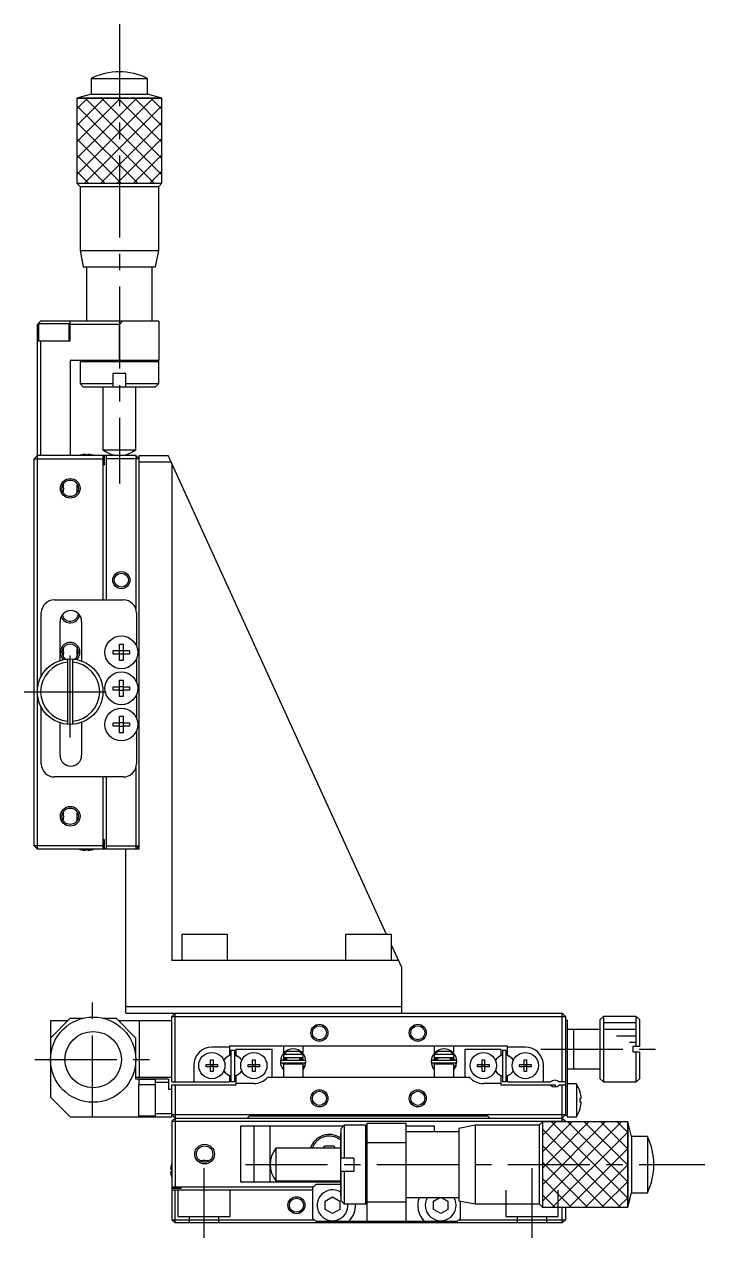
# Model space of a CAD drawing. Extents: x -293 to 400, y -22 to 502.
# Drawn here: x -22.2 to 81.5, y 17.6 to 202.6 of the extents above; entities that cross this region are included whole.
import ezdxf

# ---------------------------------------------------------------- set-up
doc = ezdxf.new("R2010")
doc.units = 0
doc.header["$LTSCALE"] = 10
doc.linetypes.add('CENTER', pattern=[2, 1.25, -0.25, 0.25, -0.25])
doc.linetypes.add('DASHED', pattern=[3.5, 2, -1.5])
doc.layers.get('0').update_dxf_attribs({"linetype": 'CONTINUOUS'})
doc.layers.add('CENTER', color=1, linetype='CENTER')

msp = doc.modelspace()

# ---------------------------------------------------------------- linework, layer by layer
at = {"color": 7, "linetype": 'CONTINUOUS'}
for p, q in [((-12.037914, 194.342423), (-3.437914, 194.342423)), ((-12.037914, 194.342423), (-12.037914, 191.931912)), ((-3.437914, 191.931912), (-3.437914, 194.342423)), ((-12.037914, 191.931912), (-14.237913, 191.342424)), ((-14.237913, 191.342424), (-1.237915, 191.342424)), ((-14.237913, 191.342424), (-14.237913, 178.342423)), ((-14.237913, 191.342424), (-14.237913, 178.342423)), ((-1.237915, 191.342424), (-14.237913, 191.342424)), ((-12.037914, 191.931912), (-3.437914, 191.931912)), ((-1.237915, 191.342424), (-3.437914, 191.931912)), ((-1.237915, 178.342423), (-1.237915, 191.342424)), ((-1.237915, 178.342423), (-1.237915, 191.342424)), ((-14.237913, 178.342423), (-1.237915, 178.342423)), ((-14.237913, 178.342423), (-13.73791, 177.842421)), ((-14.237913, 178.342423), (-1.237915, 178.342423)), ((-13.73791, 177.842421), (-1.737918, 177.842421)), ((-13.73791, 177.842421), (-13.73791, 168.092416)), ((-1.737918, 177.842421), (-1.237915, 178.342423)), ((-1.737918, 168.092416), (-1.737918, 177.842421)), ((-13.73791, 168.092416), (-1.737918, 168.092416)), ((-13.73791, 168.092416), (-13.237911, 165.592417)), ((-2.237917, 165.592417), (-1.737918, 168.092416)), ((-13.237911, 165.592417), (-2.237917, 165.592417)), ((-12.737914, 165.592417), (-12.737914, 157.342417)), ((-2.737914, 157.342417), (-2.737914, 165.592417)), ((-19.737914, 157.342417), (-20.237914, 156.842417)), ((-1.737914, 157.342417), (-19.737914, 157.342417)), ((-15.237914, 154.342417), (-15.237914, 157.342417)), ((-7.237914, 157.342417), (-7.737914, 156.842417)), ((-1.737914, 157.342417), (-1.737914, 151.342417)), ((-20.237914, 76.842417), (-20.237914, 156.842417)), ((-20.087914, 156.942417), (-20.087914, 154.342417)), ((-15.387914, 156.942417), (-20.087914, 156.942417)), ((-15.387914, 154.342417), (-15.387914, 156.942417)), ((-7.737914, 156.842417), (-15.237914, 156.842417)), ((-7.737916, 151.342417), (-7.737914, 156.842417)), ((-20.237914, 154.342417), (-15.237914, 154.342417)), ((-19.737914, 154.342417), (-19.737914, 136.842417)), ((-15.237914, 151.342417), (-15.237914, 136.842417)), ((-1.737914, 151.342417), (-15.237914, 151.342417)), ((-13.537914, 151.342417), (-13.737914, 151.142417)), ((-1.737914, 151.142417), (-13.737914, 151.142417)), ((-13.737914, 151.142417), (-13.737914, 147.842417)), ((-1.737914, 151.142417), (-1.937914, 151.342417)), ((-1.737914, 147.842417), (-1.737914, 151.142417)), ((-6.737914, 149.342417), (-8.737914, 149.342417)), ((-8.737914, 149.342417), (-8.737914, 147.342417)), ((-6.737914, 147.342417), (-6.737914, 149.342417)), ((-13.737914, 147.842417), (-8.737914, 147.842417)), ((-13.737914, 147.842417), (-13.237914, 147.342417)), ((-13.237914, 147.342417), (-2.237914, 147.342417)), ((-10.23791, 147.342417), (-10.23791, 137.719926)), ((-6.737914, 147.842417), (-1.737914, 147.842417)), ((-5.237918, 137.719926), (-5.237918, 147.342417)), ((-2.237914, 147.342417), (-1.737914, 147.842417)), ((-13.624276, 136.911939), (-13.62653, 136.916562)), ((-12.917914, 136.911939), (-12.917914, 137.032276)), ((-12.557914, 136.911939), (-12.917914, 136.911939)), ((-12.557914, 137.032276), (-12.557914, 136.911939)), ((-11.849298, 136.916562), (-11.851553, 136.911939)), ((-10.23791, 137.719926), (-5.237918, 137.719926)), ((-20.737914, 136.342417), (-20.237914, 136.842417)), ((-20.737914, 77.342417), (-20.737914, 136.342417)), ((-20.737914, 136.342417), (-10.237914, 136.342417)), ((-5.237914, 136.842417), (-20.237914, 136.842417)), ((-10.237914, 136.842417), (-10.237914, 114.842417)), ((-9.987914, 135.442417), (-10.237914, 135.442417)), ((-9.987914, 135.442417), (-9.987914, 136.842417)), ((-9.737914, 136.842417), (-9.737914, 114.842417)), ((-4.737914, 136.342417), (-9.737914, 136.342417)), ((-5.237914, 136.842417), (-4.737914, 136.342417)), ((-5.237914, 136.842417), (-5.237914, 113.466917)), ((-4.737914, 136.842417), (-0.284562, 136.842417)), ((-4.737914, 76.842417), (-4.737914, 136.842417)), ((0.171164, 135.842417), (-4.737914, 135.842417)), ((32.983455, 63.842417), (-0.284562, 136.842417)), ((0.262086, 135.642908), (0.262086, 59.842417)), ((-16.281945, 132.529804), (-16.255865, 132.415944)), ((-14.193883, 131.155031), (-14.219963, 131.268891)), ((-17.637914, 114.842417), (-7.137914, 114.842417)), ((-19.637914, 103.217286), (-19.637914, 112.842417)), ((-16.787914, 105.5961), (-16.787914, 111.542417)), ((-13.487914, 111.542417), (-13.487914, 105.526166)), ((-5.137914, 112.842417), (-5.137914, 107.822213)), ((-16.281945, 107.529804), (-16.255865, 107.415944)), ((-7.697914, 108.101007), (-7.177914, 108.101007)), ((-7.697914, 107.102417), (-7.697914, 108.101007)), ((-7.177914, 108.101007), (-7.177914, 107.102417)), ((-15.637914, 105.826392), (-15.637914, 95.858443)), ((-14.837914, 95.858443), (-14.837914, 105.826392)), ((-14.193883, 106.155031), (-14.219963, 106.268891)), ((-8.696504, 107.102417), (-7.697914, 107.102417)), ((-8.696504, 106.582417), (-8.696504, 107.102417)), ((-7.697914, 106.582417), (-8.696504, 106.582417)), ((-7.739289, 106.582417), (-7.739289, 107.102417)), ((-7.697914, 107.143792), (-7.177914, 107.143792)), ((-7.697914, 105.583828), (-7.697914, 106.582417)), ((-7.177914, 106.541043), (-7.697914, 106.541043)), ((-7.177914, 105.583828), (-7.697914, 105.583828)), ((-7.177914, 107.102417), (-6.179325, 107.102417)), ((-7.177914, 106.582417), (-7.177914, 105.583828)), ((-6.179325, 106.582417), (-7.177914, 106.582417)), ((-7.136539, 107.102417), (-7.136539, 106.582417)), ((-6.179325, 107.102417), (-6.179325, 106.582417)), ((-5.137914, 105.862622), (-5.137914, 102.322213)), ((-7.697914, 102.601007), (-7.177914, 102.601007)), ((-7.697914, 101.602417), (-7.697914, 102.601007)), ((-7.177914, 102.601007), (-7.177914, 101.602417)), ((-8.696504, 101.602417), (-7.697914, 101.602417)), ((-8.696504, 101.082417), (-8.696504, 101.602417)), ((-7.697914, 101.082417), (-8.696504, 101.082417)), ((-7.739289, 101.082417), (-7.739289, 101.602417)), ((-7.697914, 101.643792), (-7.177914, 101.643792)), ((-7.697914, 100.083828), (-7.697914, 101.082417)), ((-7.177914, 101.041043), (-7.697914, 101.041043)), ((-7.177914, 100.083828), (-7.697914, 100.083828)), ((-7.177914, 101.602417), (-6.179325, 101.602417)), ((-7.177914, 101.082417), (-7.177914, 100.083828)), ((-6.179325, 101.082417), (-7.177914, 101.082417)), ((-7.136539, 101.602417), (-7.136539, 101.082417)), ((-6.179325, 101.602417), (-6.179325, 101.082417)), ((-5.137914, 100.362622), (-5.137914, 96.822213)), ((-19.637914, 89.842417), (-19.637914, 98.467549)), ((-7.697914, 97.101007), (-7.177914, 97.101007)), ((-7.697914, 96.102417), (-7.697914, 97.101007)), ((-7.177914, 97.101007), (-7.177914, 96.102417)), ((-16.787914, 91.142417), (-16.787914, 96.088735)), ((-13.487914, 96.158669), (-13.487914, 91.142417)), ((-8.696504, 96.102417), (-7.697914, 96.102417)), ((-8.696504, 95.582417), (-8.696504, 96.102417)), ((-7.697914, 95.582417), (-8.696504, 95.582417)), ((-7.739289, 95.582417), (-7.739289, 96.102417)), ((-7.697914, 96.143792), (-7.177914, 96.143792)), ((-7.697914, 94.583828), (-7.697914, 95.582417)), ((-7.177914, 95.541043), (-7.697914, 95.541043)), ((-7.177914, 94.583828), (-7.697914, 94.583828)), ((-7.177914, 96.102417), (-6.179325, 96.102417)), ((-7.177914, 95.582417), (-7.177914, 94.583828)), ((-6.179325, 95.582417), (-7.177914, 95.582417)), ((-7.136539, 96.102417), (-7.136539, 95.582417)), ((-6.179325, 96.102417), (-6.179325, 95.582417)), ((-5.137914, 94.862622), (-5.137914, 89.842417)), ((-5.237914, 89.217918), (-5.237914, 76.842417)), ((-7.137914, 87.842417), (-17.637914, 87.842417)), ((-10.237914, 87.842417), (-10.237914, 76.842417)), ((-9.737914, 87.842417), (-9.737914, 76.842417)), ((-16.281945, 82.529804), (-16.255865, 82.415944)), ((-14.193883, 81.155031), (-14.219963, 81.268891)), ((-9.987914, 78.242417), (-10.237914, 78.242417)), ((-9.987914, 76.842417), (-9.987914, 78.242417)), ((-20.237914, 76.842417), (-20.737914, 77.342417)), ((-10.237914, 77.342417), (-20.737914, 77.342417)), ((-4.737914, 76.842417), (-20.237914, 76.842417)), ((-13.62653, 76.768273), (-13.624276, 76.772896)), ((-12.917914, 76.772896), (-12.557914, 76.772896)), ((-12.917914, 76.652559), (-12.917914, 76.772896)), ((-12.557914, 76.772896), (-12.557914, 76.652559)), ((-11.851553, 76.772896), (-11.849298, 76.768273)), ((-9.737914, 77.342417), (-4.737914, 77.342417)), ((-6.737914, 51.842417), (-6.737914, 76.842417)), ((-5.237914, 76.842417), (-4.737914, 77.342417)), ((1.762086, 63.842417), (1.762086, 59.842417)), ((8.762086, 63.842417), (1.762086, 63.842417)), ((8.762086, 59.842417), (8.762086, 63.842417)), ((26.762086, 63.842417), (26.762086, 59.842417)), ((33.762086, 63.842417), (26.762086, 63.842417)), ((33.762086, 59.842417), (33.762086, 63.842417)), ((33.762086, 62.133867), (35.262086, 58.842417)), ((34.80636, 59.842417), (0.262086, 59.842417)), ((35.262086, 58.842417), (35.262086, 51.842417)), ((-6.737914, 52.842417), (35.262086, 52.842417)), ((-6.737914, 51.842417), (59.762086, 51.842417)), ((0.262086, 51.342417), (0.762086, 51.842417)), ((0.762086, 41.342417), (0.762086, 51.842417)), ((60.262086, 51.342417), (59.762086, 51.842417)), ((59.762086, 41.342417), (59.762086, 51.842417)), ((-15.237914, 51.042417), (-18.237914, 48.042417)), ((-15.637914, 50.642417), (-18.237914, 50.642417)), ((-18.237914, 50.642417), (-18.237914, 39.042417)), ((-15.237914, 51.042417), (-13.33791, 51.042417)), ((-10.137918, 51.042417), (-8.237914, 51.042417)), ((-5.237914, 48.042417), (-8.237914, 51.042417)), ((0.262086, 50.642417), (-7.837914, 50.642417)), ((-4.737914, 50.642417), (-4.737914, 42.042417)), ((0.262086, 41.342417), (0.262086, 51.342417)), ((0.262086, 51.342417), (60.262086, 51.342417)), ((60.262086, 51.342417), (60.262086, 36.242417)), ((60.262086, 50.742417), (60.562086, 50.742417)), ((60.562086, 50.742417), (60.562086, 36.042417)), ((66.062086, 51.342417), (65.562086, 50.842417)), ((65.562086, 41.842417), (65.562086, 50.842417)), ((71.062086, 51.342417), (66.062086, 51.342417)), ((66.062086, 51.342417), (66.062086, 41.342417)), ((71.062086, 46.742417), (71.062086, 51.342417)), ((71.562086, 50.842417), (71.062086, 51.342417)), ((71.562086, 50.842417), (71.562086, 46.742417)), ((65.562086, 49.342417), (60.562086, 49.342417)), ((61.562086, 43.342417), (61.562086, 49.342417)), ((-5.237914, 41.742417), (-5.237914, 48.042417)), ((9.062086, 46.642417), (6.362086, 46.642417)), ((9.062086, 46.842417), (51.462086, 46.842417)), ((9.062086, 46.842417), (9.062086, 45.393223)), ((10.062086, 45.393223), (10.062086, 46.342417)), ((10.062086, 46.342417), (15.562086, 46.342417)), ((15.562086, 42.042417), (15.562086, 46.342417)), ((17.262086, 46.842417), (17.262086, 45.678842)), ((20.262086, 45.678476), (20.262086, 46.842417)), ((40.262086, 46.842417), (40.262086, 45.678842)), ((43.262086, 45.678476), (43.262086, 46.842417)), ((44.962086, 42.042417), (44.962086, 46.342417)), ((44.962086, 46.342417), (50.462086, 46.342417)), ((50.462086, 45.393223), (50.462086, 46.342417)), ((51.462086, 45.393223), (51.462086, 46.842417)), ((54.162086, 46.642417), (51.462086, 46.642417)), ((70.562086, 46.742417), (70.562086, 45.942417)), ((71.562086, 46.742417), (70.562086, 46.742417)), ((6.182086, 44.728779), (6.542086, 44.728779)), ((6.182086, 44.022417), (6.182086, 44.728779)), ((6.542086, 44.728779), (6.542086, 44.022417)), ((9.062086, 45.393223), (8.801991, 45.243057)), ((9.262086, 46.142417), (9.262086, 41.342417)), ((9.862086, 46.142417), (9.262086, 46.142417)), ((9.862086, 41.342417), (9.862086, 46.142417)), ((10.062086, 45.393223), (10.322181, 45.243057)), ((12.582086, 44.728779), (12.942086, 44.728779)), ((12.582086, 44.022417), (12.582086, 44.728779)), ((12.942086, 44.728779), (12.942086, 44.022417)), ((20.512086, 44.637417), (17.012086, 44.637417)), ((17.21872, 44.637473), (17.326532, 45.042578)), ((17.262086, 45.542417), (17.262086, 45.042417)), ((20.262086, 45.542417), (17.262086, 45.542417)), ((20.262086, 45.042417), (17.262086, 45.042417)), ((17.262086, 44.854254), (17.262086, 44.842417)), ((17.262086, 44.842417), (17.762086, 44.842417)), ((17.320085, 45.542417), (17.849231, 46.042417)), ((17.762086, 45.042417), (17.762086, 44.637417)), ((17.841986, 46.042417), (19.682186, 46.042417)), ((19.682186, 46.042417), (20.211333, 45.542417)), ((19.762086, 44.637417), (19.762086, 45.042417)), ((19.762086, 44.842417), (20.262086, 44.842417)), ((20.197306, 45.042572), (20.305768, 44.63744)), ((20.262086, 45.042417), (20.262086, 45.542417)), ((20.262086, 44.842417), (20.262086, 44.85409)), ((20.546717, 43.671496), (20.705741, 44.414828)), ((43.512086, 44.637417), (40.012086, 44.637417)), ((40.21872, 44.637473), (40.326532, 45.042578)), ((40.262086, 45.542417), (40.262086, 45.042417)), ((43.262086, 45.542417), (40.262086, 45.542417)), ((43.262086, 45.042417), (40.262086, 45.042417)), ((40.262086, 44.854254), (40.262086, 44.842417)), ((40.262086, 44.842417), (40.762086, 44.842417)), ((40.320085, 45.542417), (40.849231, 46.042417)), ((40.762086, 45.042417), (40.762086, 44.637417)), ((40.841986, 46.042417), (42.682186, 46.042417)), ((42.682186, 46.042417), (43.211333, 45.542417)), ((42.762086, 44.637417), (42.762086, 45.042417)), ((42.762086, 44.842417), (43.262086, 44.842417)), ((43.197306, 45.042572), (43.305768, 44.63744)), ((43.262086, 45.042417), (43.262086, 45.542417)), ((43.262086, 44.842417), (43.262086, 44.85409)), ((43.53685, 43.649025), (43.705741, 44.414828)), ((47.582086, 44.728779), (47.942086, 44.728779)), ((47.582086, 44.022417), (47.582086, 44.728779)), ((47.942086, 44.728779), (47.942086, 44.022417)), ((50.462086, 45.393223), (50.201991, 45.243057)), ((50.662086, 46.142417), (50.662086, 41.342417)), ((51.262086, 46.142417), (50.662086, 46.142417)), ((51.262086, 41.342417), (51.262086, 46.142417)), ((51.462086, 45.393223), (51.722181, 45.243057)), ((53.982086, 44.728779), (54.342086, 44.728779)), ((53.982086, 44.022417), (53.982086, 44.728779)), ((54.342086, 44.728779), (54.342086, 44.022417)), ((70.562086, 45.942417), (71.562086, 45.942417)), ((71.062086, 41.342417), (71.062086, 45.942417)), ((71.562086, 45.942417), (71.562086, 41.842417)), ((3.612086, 43.892417), (3.612086, 41.342417)), ((5.475724, 44.022417), (6.182086, 44.022417)), ((5.475724, 43.662417), (5.475724, 44.022417)), ((6.182086, 43.662417), (5.475724, 43.662417)), ((6.192458, 44.012045), (6.182086, 44.022417)), ((6.192458, 43.67279), (6.182086, 43.662417)), ((6.182086, 42.956056), (6.182086, 43.662417)), ((6.542086, 42.956056), (6.182086, 42.956056)), ((6.192458, 44.012045), (6.531714, 44.012045)), ((6.192458, 43.67279), (6.192458, 44.012045)), ((6.531714, 43.67279), (6.192458, 43.67279)), ((6.531714, 44.012045), (6.542086, 44.022417)), ((6.531714, 44.012045), (6.531714, 43.67279)), ((6.531714, 43.67279), (6.542086, 43.662417)), ((6.542086, 44.022417), (7.248447, 44.022417)), ((6.542086, 43.662417), (6.542086, 42.956056)), ((7.248447, 43.662417), (6.542086, 43.662417)), ((7.248447, 44.022417), (7.248447, 43.662417)), ((11.875724, 44.022417), (12.582086, 44.022417)), ((11.875724, 43.662417), (11.875724, 44.022417)), ((12.582086, 43.662417), (11.875724, 43.662417)), ((12.592458, 44.012045), (12.582086, 44.022417)), ((12.592458, 43.67279), (12.582086, 43.662417)), ((12.582086, 42.956056), (12.582086, 43.662417)), ((12.942086, 42.956056), (12.582086, 42.956056)), ((12.592458, 44.012045), (12.931714, 44.012045)), ((12.592458, 43.67279), (12.592458, 44.012045)), ((12.931714, 43.67279), (12.592458, 43.67279)), ((12.931714, 44.012045), (12.942086, 44.022417)), ((12.931714, 44.012045), (12.931714, 43.67279)), ((12.931714, 43.67279), (12.942086, 43.662417)), ((12.942086, 44.022417), (13.648447, 44.022417)), ((12.942086, 43.662417), (12.942086, 42.956056)), ((13.648447, 43.662417), (12.942086, 43.662417)), ((13.648447, 44.022417), (13.648447, 43.662417)), ((16.951046, 43.735391), (16.973646, 43.677886)), ((16.951647, 43.736675), (16.951948, 43.735746)), ((16.973876, 43.681744), (16.973361, 43.679237)), ((16.973361, 43.679237), (16.974342, 43.679648)), ((16.973646, 43.677886), (16.973361, 43.679237)), ((16.974069, 43.677157), (16.973646, 43.677886)), ((17.012086, 44.247417), (20.512086, 44.247417)), ((17.260973, 44.030609), (17.218397, 44.247375)), ((17.262086, 44.042417), (17.262086, 42.042417)), ((20.262086, 44.042417), (17.262086, 44.042417)), ((17.324259, 44.042443), (17.327793, 44.052259)), ((17.327793, 44.052259), (17.333506, 44.066217)), ((17.333506, 44.066217), (17.339919, 44.079866)), ((17.339919, 44.079866), (17.347012, 44.093171)), ((17.347012, 44.093171), (17.354766, 44.1061)), ((17.354766, 44.1061), (17.36316, 44.11862)), ((17.36316, 44.11862), (17.372169, 44.130702)), ((17.372169, 44.130702), (17.38177, 44.142314)), ((17.38177, 44.142314), (17.391937, 44.153431)), ((17.391937, 44.153431), (17.402642, 44.164026)), ((17.402642, 44.164026), (17.413857, 44.174074)), ((17.413857, 44.174074), (17.425554, 44.183553)), ((17.425554, 44.183553), (17.437703, 44.192441)), ((17.437703, 44.192441), (17.450271, 44.200718)), ((17.450271, 44.200718), (17.463229, 44.208365)), ((17.463229, 44.208365), (17.476544, 44.215367)), ((17.476544, 44.215367), (17.490183, 44.221708)), ((17.490183, 44.221708), (17.504112, 44.227375)), ((17.504112, 44.227375), (17.518299, 44.232355)), ((17.518299, 44.232355), (17.532708, 44.236638)), ((17.532708, 44.236638), (17.547307, 44.240215)), ((17.547307, 44.240215), (17.562059, 44.243079)), ((17.562059, 44.243079), (17.57693, 44.245224)), ((17.57693, 44.245224), (17.591886, 44.246646)), ((17.591886, 44.246646), (17.60689, 44.247342)), ((17.60689, 44.247342), (17.613585, 44.247417)), ((17.762086, 44.247417), (17.762086, 44.042417)), ((19.762086, 44.042417), (19.762086, 44.247417)), ((19.910587, 44.247417), (19.924812, 44.247084)), ((19.924812, 44.247084), (19.939792, 44.246024)), ((19.939792, 44.246024), (19.954701, 44.24424)), ((19.954701, 44.24424), (19.969505, 44.241737)), ((19.969505, 44.241737), (19.984168, 44.23852)), ((19.984168, 44.23852), (19.998656, 44.234595)), ((19.998656, 44.234595), (20.012936, 44.229973)), ((20.012936, 44.229973), (20.026973, 44.224662)), ((20.026973, 44.224662), (20.040733, 44.218674)), ((20.040733, 44.218674), (20.054185, 44.212023)), ((20.054185, 44.212023), (20.067295, 44.204723)), ((20.067295, 44.204723), (20.080033, 44.19679)), ((20.080033, 44.19679), (20.092366, 44.188241)), ((20.092366, 44.188241), (20.104265, 44.179096)), ((20.104265, 44.179096), (20.1157, 44.169375)), ((20.1157, 44.169375), (20.126641, 44.159099)), ((20.126641, 44.159099), (20.137062, 44.148292)), ((20.137062, 44.148292), (20.146934, 44.136979)), ((20.146934, 44.136979), (20.156233, 44.125186)), ((20.156233, 44.125186), (20.164933, 44.11294)), ((20.164933, 44.11294), (20.173012, 44.100271)), ((20.173012, 44.100271), (20.180446, 44.087208)), ((20.180446, 44.087208), (20.187215, 44.073784)), ((20.187215, 44.073784), (20.1933, 44.060031)), ((20.1933, 44.060031), (20.198683, 44.045984)), ((20.198683, 44.045984), (20.199915, 44.042439)), ((20.545749, 43.66923), (20.262061, 43.767375)), ((20.262086, 42.042417), (20.262086, 44.042417)), ((20.273726, 43.771756), (20.262086, 43.777905)), ((20.262209, 43.206386), (20.549667, 43.678331)), ((20.285978, 43.765498), (20.273726, 43.771756)), ((20.298766, 43.759171), (20.285978, 43.765498)), ((20.312009, 43.752815), (20.298766, 43.759171)), ((20.325624, 43.746469), (20.312009, 43.752815)), ((20.339525, 43.740174), (20.325624, 43.746469)), ((20.353625, 43.733969), (20.339525, 43.740174)), ((20.367836, 43.727893), (20.353625, 43.733969)), ((20.382067, 43.721984), (20.367836, 43.727893)), ((20.396231, 43.716279), (20.382067, 43.721984)), ((20.410237, 43.710815), (20.396231, 43.716279)), ((20.423999, 43.705625), (20.410237, 43.710815)), ((20.437428, 43.700742), (20.423999, 43.705625)), ((20.450442, 43.696196), (20.437428, 43.700742)), ((20.462958, 43.692017), (20.450442, 43.696196)), ((20.474897, 43.688231), (20.462958, 43.692017)), ((20.486186, 43.68486), (20.474897, 43.688231)), ((20.496751, 43.681928), (20.486186, 43.68486)), ((20.506529, 43.679451), (20.496751, 43.681928)), ((20.515456, 43.677445), (20.506529, 43.679451)), ((20.523477, 43.675924), (20.515456, 43.677445)), ((20.530542, 43.674896), (20.523477, 43.675924)), ((20.536606, 43.674369), (20.530542, 43.674896)), ((20.539403, 44.241306), (20.535711, 44.248965)), ((20.541631, 43.674345), (20.536606, 43.674369)), ((20.53685, 43.649025), (20.546717, 43.671496)), ((20.553331, 44.209959), (20.539403, 44.241306)), ((20.545585, 43.674824), (20.541631, 43.674345)), ((20.545172, 43.674921), (20.545749, 43.66923)), ((20.548444, 43.675804), (20.545585, 43.674824)), ((20.55019, 43.677278), (20.548444, 43.675804)), ((20.550811, 43.679237), (20.55019, 43.677278)), ((20.550526, 43.677886), (20.56258, 43.708053)), ((20.565673, 44.177969), (20.553331, 44.209959)), ((20.56258, 43.708053), (20.573739, 43.740473)), ((20.5764, 44.145414), (20.565673, 44.177969)), ((20.573739, 43.740473), (20.583262, 43.7734)), ((20.585485, 44.112374), (20.5764, 44.145414)), ((20.583262, 43.7734), (20.591125, 43.806751)), ((20.592908, 44.07893), (20.585485, 44.112374)), ((20.591125, 43.806751), (20.59731, 43.840446)), ((20.598649, 44.045164), (20.592908, 44.07893)), ((20.59731, 43.840446), (20.601802, 43.874401)), ((20.602697, 44.011158), (20.598649, 44.045164)), ((20.601802, 43.874401), (20.604592, 43.908533)), ((20.605039, 43.976995), (20.602697, 44.011158)), ((20.604592, 43.908533), (20.605671, 43.942759)), ((20.605671, 43.942759), (20.605039, 43.976995)), ((39.951046, 43.735391), (39.973646, 43.677886)), ((39.951647, 43.736675), (39.951948, 43.735746)), ((39.97389, 43.68178), (39.973361, 43.679237)), ((39.973361, 43.679237), (39.974342, 43.679648)), ((39.973646, 43.677886), (39.973361, 43.679237)), ((39.974069, 43.677157), (39.973646, 43.677886)), ((40.012086, 44.247417), (43.512086, 44.247417)), ((40.260973, 44.030609), (40.218397, 44.247375)), ((40.262086, 44.042417), (40.262086, 42.042417)), ((43.262086, 44.042417), (40.262086, 44.042417)), ((40.324259, 44.042443), (40.327793, 44.052259)), ((40.327793, 44.052259), (40.333506, 44.066217)), ((40.333506, 44.066217), (40.339919, 44.079866)), ((40.339919, 44.079866), (40.347012, 44.093171)), ((40.347012, 44.093171), (40.354766, 44.1061)), ((40.354766, 44.1061), (40.36316, 44.11862)), ((40.36316, 44.11862), (40.372169, 44.130702)), ((40.372169, 44.130702), (40.38177, 44.142314)), ((40.38177, 44.142314), (40.391937, 44.153431)), ((40.391937, 44.153431), (40.402642, 44.164026)), ((40.402642, 44.164026), (40.413857, 44.174074)), ((40.413857, 44.174074), (40.425554, 44.183553)), ((40.425554, 44.183553), (40.437703, 44.192441)), ((40.437703, 44.192441), (40.450271, 44.200718)), ((40.450271, 44.200718), (40.463229, 44.208365)), ((40.463229, 44.208365), (40.476544, 44.215367)), ((40.476544, 44.215367), (40.490183, 44.221708)), ((40.490183, 44.221708), (40.504112, 44.227375)), ((40.504112, 44.227375), (40.518299, 44.232355)), ((40.518299, 44.232355), (40.532708, 44.236638)), ((40.532708, 44.236638), (40.547307, 44.240215)), ((40.547307, 44.240215), (40.562059, 44.243079)), ((40.562059, 44.243079), (40.57693, 44.245224)), ((40.57693, 44.245224), (40.591886, 44.246646)), ((40.591886, 44.246646), (40.60689, 44.247342)), ((40.60689, 44.247342), (40.613585, 44.247417)), ((40.762086, 44.247417), (40.762086, 44.042417)), ((42.762086, 44.042417), (42.762086, 44.247417)), ((42.910587, 44.247417), (42.924812, 44.247084)), ((42.924812, 44.247084), (42.939792, 44.246024)), ((42.939792, 44.246024), (42.954701, 44.24424)), ((42.954701, 44.24424), (42.969505, 44.241737)), ((42.969505, 44.241737), (42.984168, 44.23852)), ((42.984168, 44.23852), (42.998656, 44.234595)), ((42.998656, 44.234595), (43.012936, 44.229973)), ((43.012936, 44.229973), (43.026973, 44.224662)), ((43.026973, 44.224662), (43.040733, 44.218674)), ((43.040733, 44.218674), (43.054185, 44.212023)), ((43.054185, 44.212023), (43.067295, 44.204723)), ((43.067295, 44.204723), (43.080033, 44.19679)), ((43.080033, 44.19679), (43.092366, 44.188241)), ((43.092366, 44.188241), (43.104265, 44.179096)), ((43.104265, 44.179096), (43.1157, 44.169375)), ((43.1157, 44.169375), (43.126641, 44.159099)), ((43.126641, 44.159099), (43.137062, 44.148292)), ((43.137062, 44.148292), (43.146934, 44.136979)), ((43.146934, 44.136979), (43.156233, 44.125186)), ((43.156233, 44.125186), (43.164933, 44.11294)), ((43.164933, 44.11294), (43.173012, 44.100271)), ((43.173012, 44.100271), (43.180446, 44.087208)), ((43.180446, 44.087208), (43.187215, 44.073784)), ((43.187215, 44.073784), (43.1933, 44.060031)), ((43.1933, 44.060031), (43.198683, 44.045984)), ((43.198683, 44.045984), (43.199915, 44.042439)), ((43.543844, 43.667912), (43.262061, 43.767375)), ((43.262086, 42.042417), (43.262086, 44.042417)), ((43.273726, 43.771756), (43.262086, 43.777905)), ((43.262209, 43.206386), (43.549667, 43.678331)), ((43.285978, 43.765498), (43.273726, 43.771756)), ((43.298766, 43.759171), (43.285978, 43.765498)), ((43.312009, 43.752815), (43.298766, 43.759171)), ((43.325624, 43.746469), (43.312009, 43.752815)), ((43.339525, 43.740174), (43.325624, 43.746469)), ((43.353625, 43.733969), (43.339525, 43.740174)), ((43.367836, 43.727893), (43.353625, 43.733969)), ((43.382067, 43.721984), (43.367836, 43.727893)), ((43.396231, 43.716279), (43.382067, 43.721984)), ((43.410237, 43.710815), (43.396231, 43.716279)), ((43.423999, 43.705625), (43.410237, 43.710815)), ((43.437428, 43.700742), (43.423999, 43.705625)), ((43.450442, 43.696196), (43.437428, 43.700742)), ((43.462958, 43.692017), (43.450442, 43.696196)), ((43.474897, 43.688231), (43.462958, 43.692017)), ((43.486186, 43.68486), (43.474897, 43.688231)), ((43.496751, 43.681928), (43.486186, 43.68486)), ((43.506529, 43.679451), (43.496751, 43.681928)), ((43.515456, 43.677445), (43.506529, 43.679451)), ((43.523477, 43.675924), (43.515456, 43.677445)), ((43.530542, 43.674896), (43.523477, 43.675924)), ((43.536606, 43.674369), (43.530542, 43.674896)), ((43.539403, 44.241306), (43.535711, 44.248965)), ((43.541631, 43.674345), (43.536606, 43.674369)), ((43.553331, 44.209959), (43.539403, 44.241306)), ((43.545585, 43.674824), (43.541631, 43.674345)), ((43.545749, 43.66923), (43.543844, 43.667912)), ((43.548444, 43.675804), (43.545585, 43.674824)), ((43.545842, 43.673748), (43.545749, 43.66923)), ((43.55019, 43.677278), (43.548444, 43.675804)), ((43.550811, 43.679237), (43.55019, 43.677278)), ((43.550526, 43.677886), (43.56258, 43.708053)), ((43.565673, 44.177969), (43.553331, 44.209959)), ((43.56258, 43.708053), (43.573739, 43.740473)), ((43.5764, 44.145414), (43.565673, 44.177969)), ((43.573739, 43.740473), (43.583262, 43.7734)), ((43.585485, 44.112374), (43.5764, 44.145414)), ((43.583262, 43.7734), (43.591125, 43.806751)), ((43.592908, 44.07893), (43.585485, 44.112374)), ((43.591125, 43.806751), (43.59731, 43.840446)), ((43.598649, 44.045164), (43.592908, 44.07893)), ((43.59731, 43.840446), (43.601802, 43.874401)), ((43.602697, 44.011158), (43.598649, 44.045164)), ((43.601802, 43.874401), (43.604592, 43.908533)), ((43.605039, 43.976995), (43.602697, 44.011158)), ((43.604592, 43.908533), (43.605671, 43.942759)), ((43.605671, 43.942759), (43.605039, 43.976995)), ((46.875724, 44.022417), (47.582086, 44.022417)), ((46.875724, 43.662417), (46.875724, 44.022417)), ((47.582086, 43.662417), (46.875724, 43.662417)), ((47.592458, 44.012045), (47.582086, 44.022417)), ((47.592458, 43.67279), (47.582086, 43.662417)), ((47.582086, 42.956056), (47.582086, 43.662417)), ((47.942086, 42.956056), (47.582086, 42.956056)), ((47.592458, 44.012045), (47.931714, 44.012045)), ((47.592458, 43.67279), (47.592458, 44.012045)), ((47.931714, 43.67279), (47.592458, 43.67279)), ((47.931714, 44.012045), (47.942086, 44.022417)), ((47.931714, 44.012045), (47.931714, 43.67279)), ((47.931714, 43.67279), (47.942086, 43.662417)), ((47.942086, 44.022417), (48.648447, 44.022417)), ((47.942086, 43.662417), (47.942086, 42.956056)), ((48.648447, 43.662417), (47.942086, 43.662417)), ((48.648447, 44.022417), (48.648447, 43.662417)), ((53.275724, 44.022417), (53.982086, 44.022417)), ((53.275724, 43.662417), (53.275724, 44.022417)), ((53.982086, 43.662417), (53.275724, 43.662417)), ((53.992458, 44.012045), (53.982086, 44.022417)), ((53.992458, 43.67279), (53.982086, 43.662417)), ((53.982086, 42.956056), (53.982086, 43.662417)), ((54.342086, 42.956056), (53.982086, 42.956056)), ((53.992458, 44.012045), (54.331714, 44.012045)), ((53.992458, 43.67279), (53.992458, 44.012045)), ((54.331714, 43.67279), (53.992458, 43.67279)), ((54.331714, 44.012045), (54.342086, 44.022417)), ((54.331714, 44.012045), (54.331714, 43.67279)), ((54.331714, 43.67279), (54.342086, 43.662417)), ((54.342086, 44.022417), (55.048447, 44.022417)), ((54.342086, 43.662417), (54.342086, 42.956056)), ((55.048447, 43.662417), (54.342086, 43.662417)), ((55.048447, 44.022417), (55.048447, 43.662417)), ((56.912086, 41.342417), (56.912086, 43.892417)), ((60.562086, 43.342417), (65.562086, 43.342417)), ((0.262086, 42.042417), (-5.237914, 42.042417)), ((-0.237914, 41.742417), (-5.237914, 41.742417)), ((-2.237914, 40.892417), (-4.837914, 40.892417)), ((-4.837914, 40.892417), (-4.837914, 36.192417)), ((-4.737914, 40.892417), (-4.737914, 41.742417)), ((-2.237914, 41.702154), (-4.737914, 41.702154)), ((-2.237914, 36.042417), (-2.237914, 41.742417)), ((-0.237914, 41.242417), (-2.237914, 41.242417)), ((-0.237914, 41.742417), (-0.237914, 40.242417)), ((0.262086, 41.342417), (9.062086, 41.342417)), ((10.062086, 40.842417), (0.262086, 40.842417)), ((0.262086, 36.042417), (0.262086, 40.842417)), ((0.762086, 40.842417), (0.762086, 25.342417)), ((8.801991, 42.441778), (9.062086, 42.291612)), ((9.062086, 42.291612), (9.062086, 41.342417)), ((9.862086, 41.342417), (9.262086, 41.342417)), ((10.322181, 42.441778), (10.062086, 42.291612)), ((10.062086, 40.842417), (10.062086, 42.291612)), ((12.762086, 41.092417), (10.062086, 41.092417)), ((45.683024, 42.042417), (14.841148, 42.042417)), ((50.462086, 41.092417), (47.762086, 41.092417)), ((50.201991, 42.441778), (50.462086, 42.291612)), ((50.462086, 40.842417), (50.462086, 42.291612)), ((58.762086, 40.842417), (50.462086, 40.842417)), ((51.262086, 41.342417), (50.662086, 41.342417)), ((51.722181, 42.441778), (51.462086, 42.291612)), ((51.462086, 41.342417), (51.462086, 42.291612)), ((51.462086, 41.342417), (58.000648, 41.342417)), ((58.762086, 40.59743), (58.762086, 40.842417)), ((60.262086, 41.342417), (59.323524, 41.342417)), ((60.262086, 40.842417), (59.323524, 40.842417)), ((59.762086, 35.242416), (59.762086, 40.842417)), ((61.953743, 41.042417), (60.562086, 41.042417)), ((61.953743, 41.042417), (61.953743, 36.042417)), ((65.562086, 41.842417), (66.062086, 41.342417)), ((66.062086, 41.342417), (71.062086, 41.342417)), ((71.062086, 41.342417), (71.562086, 41.842417)), ((-18.237914, 39.042417), (-15.237914, 36.042417)), ((-0.237914, 40.242417), (0.262086, 40.242417)), ((62.524667, 39.801007), (62.531522, 39.80435)), ((62.524667, 38.802417), (62.697039, 38.802417)), ((62.524667, 38.282417), (62.524667, 38.802417)), ((62.697039, 38.282417), (62.524667, 38.282417)), ((62.531522, 37.280485), (62.524667, 37.283828)), ((-15.237914, 36.042417), (0.262086, 36.042417)), ((-4.837914, 36.192417), (-2.237914, 36.192417)), ((-4.737914, 36.042417), (-4.737914, 36.192417)), ((-4.737914, 36.111596), (-2.237914, 36.111596)), ((-2.237914, 36.542417), (0.262086, 36.542417)), ((0.762086, 35.842417), (0.262086, 36.342417)), ((60.262086, 36.342417), (0.262086, 36.342417)), ((0.762086, 35.842417), (0.262086, 35.342417)), ((0.262086, 35.342417), (0.262086, 20.342417)), ((0.262086, 35.342417), (60.262086, 35.342417)), ((0.762086, 35.842417), (59.762086, 35.842417)), ((11.762086, 35.842417), (12.112086, 36.192417)), ((12.112086, 36.192417), (48.412086, 36.192417)), ((48.412086, 36.192417), (48.762086, 35.842417)), ((56.762092, 35.242416), (56.26209, 34.742413)), ((56.762092, 35.242416), (56.762092, 22.242418)), ((69.762093, 35.242416), (56.762092, 35.242416)), ((69.762093, 35.242416), (56.762092, 35.242416)), ((56.762092, 35.242416), (56.762092, 22.242418)), ((60.262086, 36.342417), (59.762086, 35.842417)), ((60.262086, 35.342417), (59.762086, 35.842417)), ((60.562086, 36.242417), (60.262086, 36.242417)), ((60.262086, 35.342417), (60.262086, 35.242416)), ((60.562086, 36.042417), (61.953743, 36.042417)), ((69.762093, 35.242416), (69.762093, 22.242418)), ((70.351581, 33.042417), (69.762093, 35.242416)), ((69.762093, 22.242418), (69.762093, 35.242416)), ((10.762086, 26.042417), (10.762086, 34.642417)), ((10.762086, 34.642417), (26.462086, 34.642417)), ((12.762086, 34.642417), (12.762086, 26.042417)), ((15.262086, 26.042417), (15.262086, 34.642417)), ((25.962086, 33.492417), (25.962086, 23.992417)), ((26.062086, 33.492417), (25.962086, 33.492417)), ((26.562086, 34.742417), (26.062086, 34.242417)), ((26.062086, 29.742417), (26.062086, 34.242417)), ((26.562086, 34.742417), (26.562086, 29.742417)), ((29.862086, 34.742417), (26.562086, 34.742417)), ((30.062086, 34.542417), (29.862086, 34.742417)), ((29.862086, 22.742417), (29.862086, 34.742417)), ((29.962086, 34.642417), (30.062086, 34.642417)), ((30.062086, 35.042417), (35.962086, 35.042417)), ((30.062086, 20.042417), (30.062086, 35.042417)), ((35.962086, 35.042417), (35.962086, 20.042417)), ((35.962086, 34.642417), (40.262086, 34.642417)), ((44.012086, 33.742417), (35.962086, 33.742417)), ((40.262086, 34.642417), (40.262086, 33.742417)), ((46.512085, 34.742413), (44.012086, 34.242414)), ((44.012086, 34.242414), (44.012086, 23.24242)), ((46.512085, 34.742413), (46.512085, 22.742421)), ((56.26209, 34.742413), (46.512085, 34.742413)), ((56.26209, 34.742413), (56.26209, 22.742421)), ((23.338323, 31.242413), (23.540398, 31.592417)), ((23.540398, 31.592417), (24.983774, 31.592417)), ((24.983774, 31.592417), (25.185849, 31.242413)), ((35.962086, 32.042417), (30.062086, 32.042417)), ((70.351581, 33.042417), (70.351581, 24.442417)), ((72.762092, 33.042417), (70.351581, 33.042417)), ((72.762092, 33.042417), (72.762092, 24.442417)), ((16.139595, 31.242413), (16.139595, 26.242421)), ((25.962086, 31.242413), (16.139595, 31.242413)), ((28.062086, 29.742417), (26.062086, 29.742417)), ((28.062086, 27.742417), (28.062086, 29.742417)), ((0.072227, 28.022417), (0.192564, 28.022417)), ((0.187942, 28.731033), (0.192564, 28.728779)), ((0.192564, 28.022417), (0.192564, 27.662417)), ((4.5747, 29.298387), (4.688559, 29.324467)), ((0.192564, 27.662417), (0.072227, 27.662417)), ((0.192564, 26.956056), (0.187942, 26.953802)), ((25.962086, 26.042417), (10.762086, 26.042417)), ((16.139595, 26.242421), (25.962086, 26.242421)), ((26.062086, 23.242417), (26.062086, 27.742417)), ((26.062086, 27.742417), (28.062086, 27.742417)), ((26.562086, 27.742417), (26.562086, 22.742417)), ((0.262086, 25.342417), (21.862086, 25.342417)), ((1.662086, 25.092417), (0.262086, 25.092417)), ((21.762086, 24.842417), (0.262086, 24.842417)), ((0.762086, 19.842417), (0.762086, 24.842417)), ((1.662086, 25.092417), (1.662086, 25.342417)), ((22.262086, 25.742417), (21.762086, 25.242417)), ((21.762086, 20.542417), (21.762086, 25.242417)), ((22.262086, 25.742417), (25.962086, 25.742417)), ((69.762093, 22.242418), (70.351581, 24.442417)), ((70.351581, 24.442417), (72.762092, 24.442417)), ((23.662086, 23.177503), (24.762086, 23.812588)), ((23.662086, 21.907332), (23.662086, 23.177503)), ((24.762086, 23.812588), (25.862086, 23.177503)), ((25.862086, 23.177503), (25.862086, 21.907332)), ((25.962086, 23.992417), (26.062086, 23.992417)), ((26.062086, 23.242417), (26.562086, 22.742417)), ((26.562086, 22.742417), (29.862086, 22.742417)), ((29.862086, 22.742417), (30.062086, 22.942417)), ((30.062086, 23.042417), (35.962086, 23.042417)), ((35.962086, 23.742417), (44.012086, 23.742417)), ((40.162086, 23.177503), (41.140547, 23.742417)), ((40.162086, 21.907332), (40.162086, 23.177503)), ((41.383625, 23.742417), (42.362086, 23.177503)), ((42.362086, 23.177503), (42.362086, 21.907332)), ((44.012086, 23.24242), (46.512085, 22.742421)), ((44.262086, 20.542417), (44.262086, 23.192421)), ((46.512085, 22.742421), (56.26209, 22.742421)), ((56.26209, 22.742421), (56.762092, 22.242418)), ((56.762092, 22.242418), (69.762093, 22.242418)), ((56.762092, 22.242418), (69.762093, 22.242418)), ((59.762086, 19.842417), (59.762086, 22.242418)), ((60.262086, 22.242418), (60.262086, 20.342417)), ((21.762086, 20.542417), (22.262086, 20.042417)), ((24.762086, 21.272247), (23.662086, 21.907332)), ((25.862086, 21.907332), (24.762086, 21.272247)), ((41.262086, 21.272247), (40.162086, 21.907332)), ((42.362086, 21.907332), (41.262086, 21.272247)), ((43.762086, 20.042417), (44.262086, 20.542417)), ((0.762086, 19.842417), (0.262086, 20.342417)), ((0.262086, 20.342417), (21.962086, 20.342417)), ((59.762086, 19.842417), (0.762086, 19.842417)), ((43.762086, 20.042417), (22.262086, 20.042417)), ((27.280241, 20.111596), (27.309614, 20.042417)), ((38.714558, 20.042417), (38.743931, 20.111596)), ((44.062086, 20.342417), (60.262086, 20.342417)), ((59.762086, 19.842417), (60.262086, 20.342417))]:
    msp.add_line(p, q, dxfattribs=at)
at = {"color": 3, "linetype": 'CONTINUOUS'}
for p, q in [((-14.237913, 189.681755), (-12.577244, 191.342424)), ((-14.237913, 187.181755), (-10.077244, 191.342424)), ((-14.237913, 184.681755), (-7.577244, 191.342424)), ((-14.237913, 182.181755), (-5.077244, 191.342424)), ((-14.237913, 179.681755), (-2.577244, 191.342424)), ((-12.946935, 191.342424), (-1.237915, 179.633405)), ((-10.446935, 191.342424), (-1.237915, 182.133405)), ((-7.946935, 191.342424), (-1.237915, 184.633405)), ((-5.446935, 191.342424), (-1.237915, 187.133405)), ((-2.946935, 191.342424), (-1.237915, 189.633405)), ((-14.237913, 190.133403), (-2.446934, 178.342423)), ((-13.077245, 178.342423), (-1.237915, 190.181753)), ((-14.237913, 187.633403), (-4.946934, 178.342423)), ((-10.577245, 178.342423), (-1.237915, 187.681753)), ((-14.237913, 185.133403), (-7.446934, 178.342423)), ((-8.077245, 178.342423), (-1.237915, 185.181753)), ((-14.237913, 182.633403), (-9.946934, 178.342423)), ((-5.577245, 178.342423), (-1.237915, 182.681753)), ((-14.237913, 180.133403), (-12.446934, 178.342423)), ((-3.077245, 178.342423), (-1.237915, 180.181753)), ((-14.737914, 82.988061), (-14.920098, 83.05134)), ((71.062086, 50.342417), (66.062086, 50.342417)), ((71.062086, 49.342417), (66.062086, 49.342417)), ((71.062086, 48.342417), (68.062086, 48.342417)), ((71.062086, 47.342417), (70.062086, 47.342417)), ((56.762092, 33.18176), (58.822748, 35.242416)), ((56.762092, 30.68176), (61.322748, 35.242416)), ((56.762092, 28.18176), (63.822748, 35.242416)), ((56.762092, 25.68176), (66.322748, 35.242416)), ((56.762092, 23.18176), (68.822748, 35.242416)), ((58.153073, 35.242416), (69.762093, 23.633397)), ((60.653073, 35.242416), (69.762093, 26.133397)), ((63.153073, 35.242416), (69.762093, 28.633397)), ((65.653073, 35.242416), (69.762093, 31.133397)), ((68.153073, 35.242416), (69.762093, 33.633397)), ((56.762092, 34.133398), (68.653071, 22.242418)), ((58.32275, 22.242418), (69.762093, 33.681761)), ((56.762092, 31.633398), (66.153071, 22.242418)), ((60.82275, 22.242418), (69.762093, 31.181761)), ((56.762092, 29.133398), (63.653071, 22.242418)), ((63.32275, 22.242418), (69.762093, 28.681761)), ((56.762092, 26.633398), (61.153071, 22.242418)), ((65.82275, 22.242418), (69.762093, 26.181761)), ((56.762092, 24.133398), (58.653071, 22.242418)), ((68.32275, 22.242418), (69.762093, 23.681761))]:
    msp.add_line(p, q, dxfattribs=at)
at = {"color": 3, "linetype": 'DASHED'}
for p, q in [((1.162086, 24.842417), (1.162086, 20.842417)), ((9.162086, 20.842417), (9.162086, 24.842417)), ((51.162086, 24.842417), (51.162086, 20.842417)), ((59.162086, 20.842417), (59.162086, 24.842417)), ((1.162086, 20.842417), (9.162086, 20.842417)), ((2.912086, 20.842417), (2.912086, 19.842417)), ((7.412086, 19.842417), (7.412086, 20.842417)), ((51.162086, 20.842417), (59.162086, 20.842417)), ((52.912086, 20.842417), (52.912086, 19.842417)), ((57.412086, 19.842417), (57.412086, 20.842417))]:
    msp.add_line(p, q, dxfattribs=at)
at = {"color": 3, "linetype": 'CONTINUOUS'}
for centre, radius in [((-15.237914, 131.842417), 1.5), ((-7.437914, 117.842417), 1.3), ((-15.237914, 81.842417), 1.5), ((22.762086, 48.842417), 1.3), ((37.762086, 48.842417), 1.3), ((22.762086, 38.842417), 1.3), ((37.762086, 38.842417), 1.3), ((5.262086, 30.342417), 1.5), ((19.262086, 22.542417), 1.3)]:
    msp.add_circle(centre, radius, dxfattribs=at)
at = {"color": 7, "linetype": 'CONTINUOUS'}
for centre, radius in [((-15.237914, 131.842417), 1.25), ((-7.437914, 117.842417), 1.075), ((-7.437914, 106.842417), 2.5), ((-15.237914, 100.842417), 5), ((-7.437914, 101.342417), 2.5), ((-7.437914, 95.842417), 2.5), ((-15.237914, 81.842417), 1.25), ((-11.737914, 44.742417), 6.499999), ((-11.737914, 44.742417), 4.3), ((22.762086, 48.842417), 1.075), ((37.762086, 48.842417), 1.075), ((6.362086, 43.842417), 2), ((12.762086, 43.842417), 2), ((47.762086, 43.842417), 2), ((54.162086, 43.842417), 2), ((22.762086, 38.842417), 1.075), ((37.762086, 38.842417), 1.075), ((5.262086, 30.342417), 1.25), ((19.262086, 22.542417), 1.075)]:
    msp.add_circle(centre, radius, dxfattribs=at)
for centre, radius, start, end in [((-7.737914, 185.597423), 9.745001, 63.816209, 116.183791), ((-12.737914, 133.842417), 3.2, 106.122533, 110.364135), ((-12.737914, 133.842417), 3.194933, 93.229709, 106.106712), ((-12.737914, 133.842417), 3.194933, 73.893288, 86.770291), ((-12.737914, 133.842417), 3.2, 69.635865, 73.877467), ((-7.737914, 140.842422), 3.999997, 231.317811, 308.682189), ((-21.017318, 131.883701), 4.791108, 351.25205299, 6.37813895), ((-9.45851, 131.801134), 4.791108, 171.25205299, 186.37813895), ((-17.637914, 112.842417), 2, 90, 180), ((-7.137914, 112.842417), 2, 0, 90), ((-15.137914, 111.542417), 1.65, 0, 180), ((-15.237914, 112.842417), 1.25, 193.934541, 354.86287), ((-15.237914, 106.842417), 1.25, 303.12294, 236.87706), ((-21.017318, 106.883701), 4.791108, 351.25205299, 6.37813895), ((-9.45851, 106.801134), 4.791108, 171.25205299, 186.37813895), ((-15.237914, 100.842417), 4.5, 95.099689, 264.900311), ((-15.237914, 100.842417), 4.5, 275.099689, 84.900311), ((-15.137914, 91.142417), 1.65, 180, 0), ((-17.637914, 89.842417), 2, 180, 270), ((-7.137914, 89.842417), 2, 270, 0), ((-21.017318, 81.883701), 4.791108, 351.25205299, 6.37813895), ((-9.45851, 81.801134), 4.791108, 171.25205299, 186.37813895), ((-12.737914, 79.842417), 3.2, 249.635865, 253.877467), ((-12.737914, 79.842417), 3.194933, 253.893288, 266.770291), ((-12.737914, 79.842417), 3.194933, 273.229709, 286.106712), ((-12.737914, 79.842417), 3.2, 286.122533, 290.364135), ((6.362086, 43.892417), 2.75, 90, 180), ((18.762131, 44.442466), 1.943868, 0.672315, 179.257985), ((41.762131, 44.442466), 1.943868, 0.672315, 179.257985), ((54.162086, 43.892417), 2.75, 0, 90), ((9.676991, 43.727513), 1.75, 120, 148.118467), ((9.562085, 43.842417), 1.5875, 100.893016, 149.566737), ((9.562085, 43.842417), 1.5875, 30.433182, 79.10691), ((9.447181, 43.727513), 1.75, 31.881533, 60), ((17.012086, 44.442417), 0.195, 90, 270), ((18.767158, 44.44413), 1.94898, 180.774434, 219.429122), ((20.512086, 44.442417), 0.195, 270, 90), ((40.012086, 44.442417), 0.195, 90, 270), ((41.767158, 44.44413), 1.94898, 180.774434, 219.429122), ((43.512086, 44.442417), 0.195, 270, 90), ((51.076991, 43.727513), 1.75, 120, 148.118467), ((50.962085, 43.842417), 1.5875, 100.893016, 149.566737), ((50.962085, 43.842417), 1.5875, 30.433182, 79.10691), ((50.847181, 43.727513), 1.75, 31.881533, 60), ((9.676991, 43.957322), 1.75, 211.881533, 240), ((9.562085, 43.842417), 1.5875, 210.433263, 259.106984), ((9.562085, 43.842417), 1.5875, 280.89309, 329.566818), ((9.447181, 43.957322), 1.75, 300, 328.118467), ((51.076991, 43.957322), 1.75, 211.881533, 240), ((50.962085, 43.842417), 1.5875, 210.433263, 259.106984), ((50.962085, 43.842417), 1.5875, 280.89309, 329.566818), ((50.847181, 43.957322), 1.75, 300, 328.118467), ((12.762086, 43.842417), 2.75, 270, 319.114807), ((47.762086, 43.842417), 2.75, 220.885193, 270), ((58.662086, 40.592417), 1, 48.590378, 131.409622), ((58.662086, 41.592417), 1, 228.590378, 311.409622), ((58.212086, 38.542417), 4.5, 16.285843, 33.748989), ((58.212086, 38.542417), 4.492483, 3.317816, 16.26943), ((58.212086, 38.542417), 4.5, 326.251011, 343.714157), ((58.212086, 38.542417), 4.492483, 343.73057, 356.682184), ((24.262086, 30.342417), 3, 55.481892, 162.542477), ((24.262086, 30.342417), 2.75, 51.816518, 160.896764), ((64.017092, 28.742417), 9.745001, 333.816209, 26.183791), ((19.262091, 28.742417), 3.999997, 141.317811, 218.682189), ((3.262086, 27.842417), 3.194933, 163.893288, 176.770291), ((3.262086, 27.842417), 3.2, 159.635865, 163.877467), ((5.220802, 24.563014), 4.791108, 81.25205299, 96.37813895), ((3.262086, 27.842417), 3.194933, 183.229709, 196.106712), ((3.262086, 27.842417), 3.2, 196.122533, 200.364135), ((24.762086, 22.542417), 2.35, 59.293644, 4.882142), ((24.762086, 22.542417), 3.5, 316.010986, 3.275829), ((41.262086, 22.542417), 3.5, 160.314945, 223.989014), ((41.262086, 22.542417), 2.35, 149.293644, 30.706356)]:
    msp.add_arc(centre, radius, start, end, dxfattribs=at)
at = {"color": 3, "linetype": 'CONTINUOUS'}
for centre, start, end in [((-15.237914, 112.842417), 202.688088, 346.109323), ((-15.237914, 106.842417), 312.598813, 227.401187)]:
    msp.add_arc(centre, 1.5, start, end, dxfattribs=at)
at = {"layer": 'CENTER', "color": 1, "linetype": 'CENTER'}
for p, q in [((-7.737914, 202.592421), (-7.737914, 132.592421)), ((-15.237914, 93.842417), (-15.237914, 107.842417)), ((-22.237914, 100.842417), (-8.237914, 100.842417)), ((-11.837914, 35.942419), (-11.837914, 53.542416)), ((56.512089, 46.342417), (76.512089, 46.342417)), ((-20.637913, 44.742417), (-3.037915, 44.742417)), ((5.162086, 28.178402), (5.162086, 17.592421)), ((11.512089, 28.742417), (81.512089, 28.742417)), ((55.162086, 28.178402), (55.162086, 17.592421))]:
    msp.add_line(p, q, dxfattribs=at)

doc.saveas('drawing.dxf')
